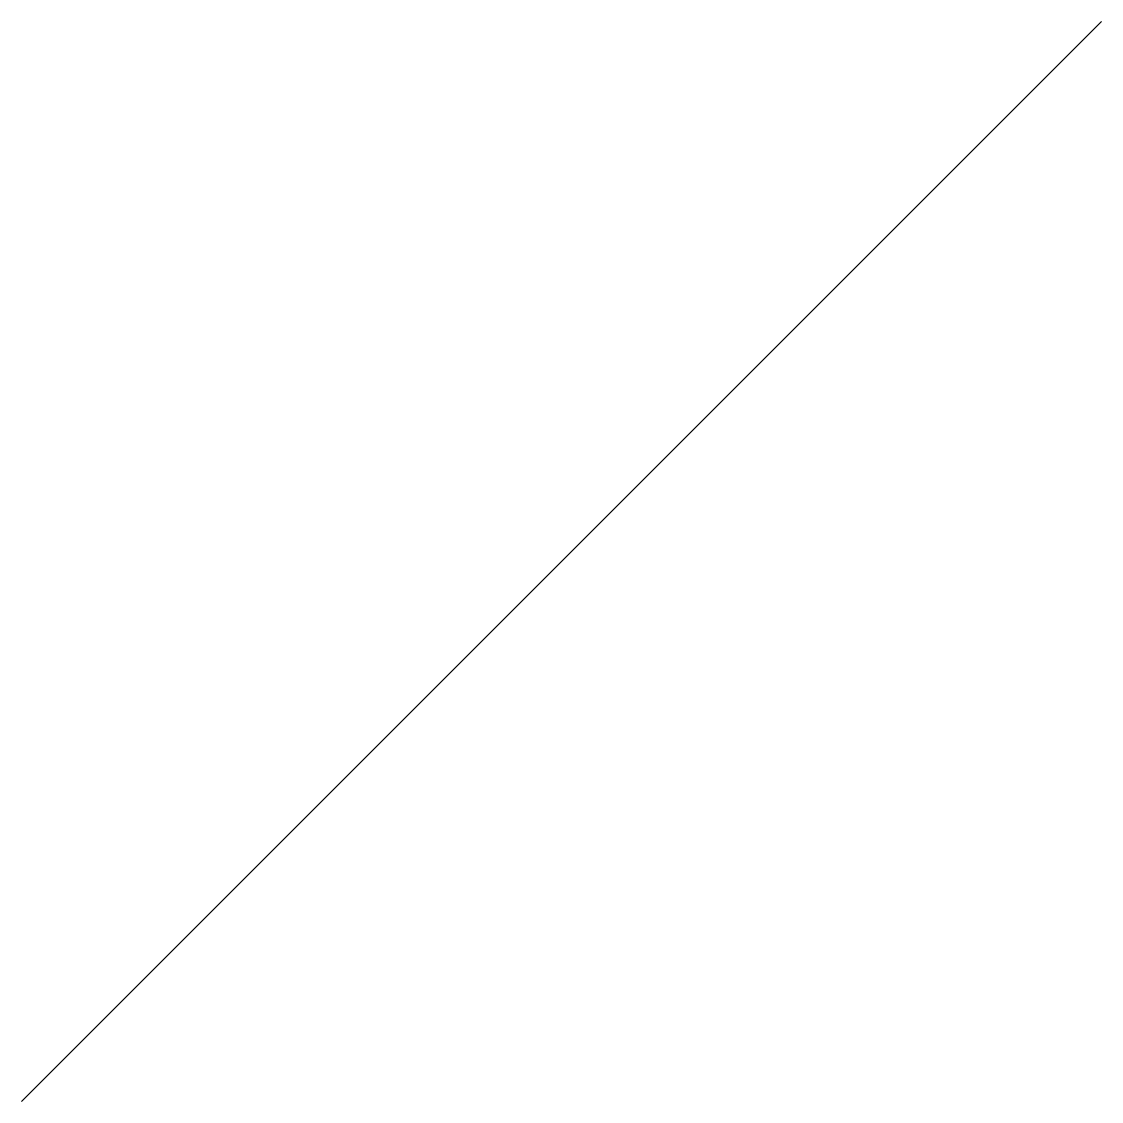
# Model space of a CAD drawing. Extents: x 1 to 4, y 1 to 4.
import ezdxf

# ---------------------------------------------------------------- set-up
doc = ezdxf.new("R2010")
doc.units = 0

# ---------------------------------------------------------------- blocks, each defined once
blk = doc.blocks.new('B')
blk.add_line((0, 0), (3, 3))

msp = doc.modelspace()

# ---------------------------------------------------------------- block references
msp.add_blockref('B', (1, 1))

doc.saveas('drawing.dxf')
